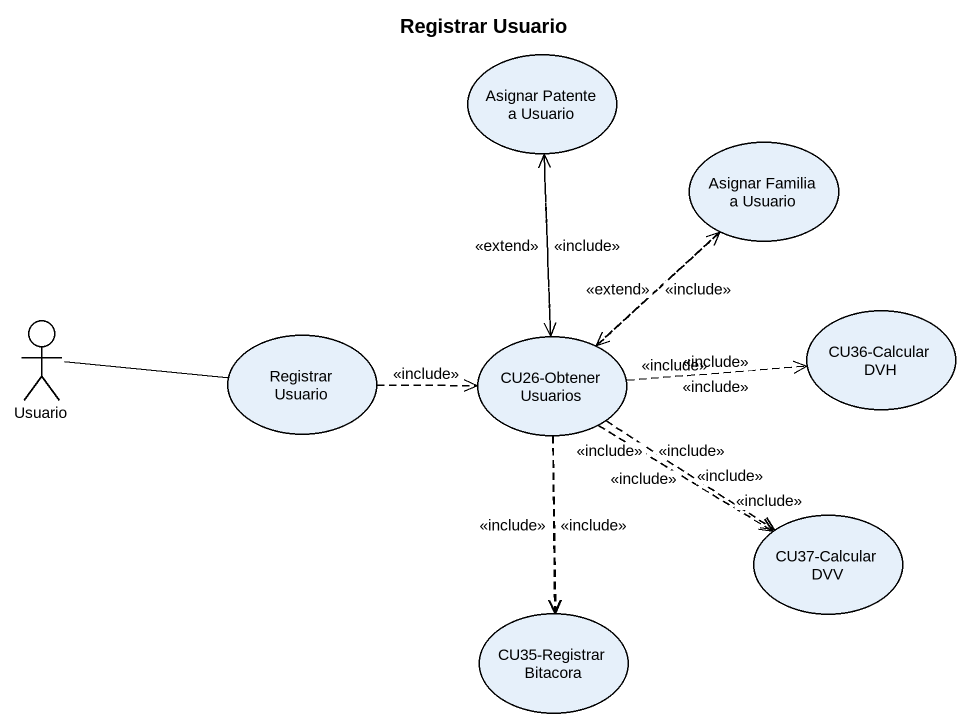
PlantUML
@startuml
title Registrar Usuario
usecase "Asignar Patente a Usuario" as Asignar_Patente_a_Usuario
usecase "Asignar Familia a Usuario" as Asignar_Familia_a_Usuario
actor Usuario
usecase "Registrar Usuario" as Registrar_Usuario
usecase "CU26-Obtener Usuarios" as CU26_Obtener_Usuarios
usecase "CU36-Calcular DVH" as CU36_Calcular_DVH
usecase "CU37-Calcular DVV" as CU37_Calcular_DVV
usecase "CU35-Registrar Bitacora" as CU35_Registrar_Bitacora
Asignar_Patente_a_Usuario ..> CU26_Obtener_Usuarios : <<extend>>
Asignar_Familia_a_Usuario ..> CU26_Obtener_Usuarios : <<extend>>
Usuario -right- Registrar_Usuario
Registrar_Usuario .right.> CU26_Obtener_Usuarios : <<include>>
CU26_Obtener_Usuarios .up.> Asignar_Patente_a_Usuario : <<include>>
CU26_Obtener_Usuarios .up.> Asignar_Familia_a_Usuario : <<include>>
CU26_Obtener_Usuarios .right.> CU36_Calcular_DVH : <<include>>
CU26_Obtener_Usuarios .right.> CU36_Calcular_DVH : <<include>>
CU26_Obtener_Usuarios .right.> CU36_Calcular_DVH : <<include>>
CU26_Obtener_Usuarios ..> CU37_Calcular_DVV : <<include>>
CU26_Obtener_Usuarios ..> CU37_Calcular_DVV : <<include>>
CU26_Obtener_Usuarios ..> CU37_Calcular_DVV : <<include>>
CU26_Obtener_Usuarios ..> CU37_Calcular_DVV : <<include>>
CU26_Obtener_Usuarios ..> CU37_Calcular_DVV : <<include>>
CU26_Obtener_Usuarios ..> CU35_Registrar_Bitacora : <<include>>
CU26_Obtener_Usuarios ..> CU35_Registrar_Bitacora : <<include>>
@enduml
